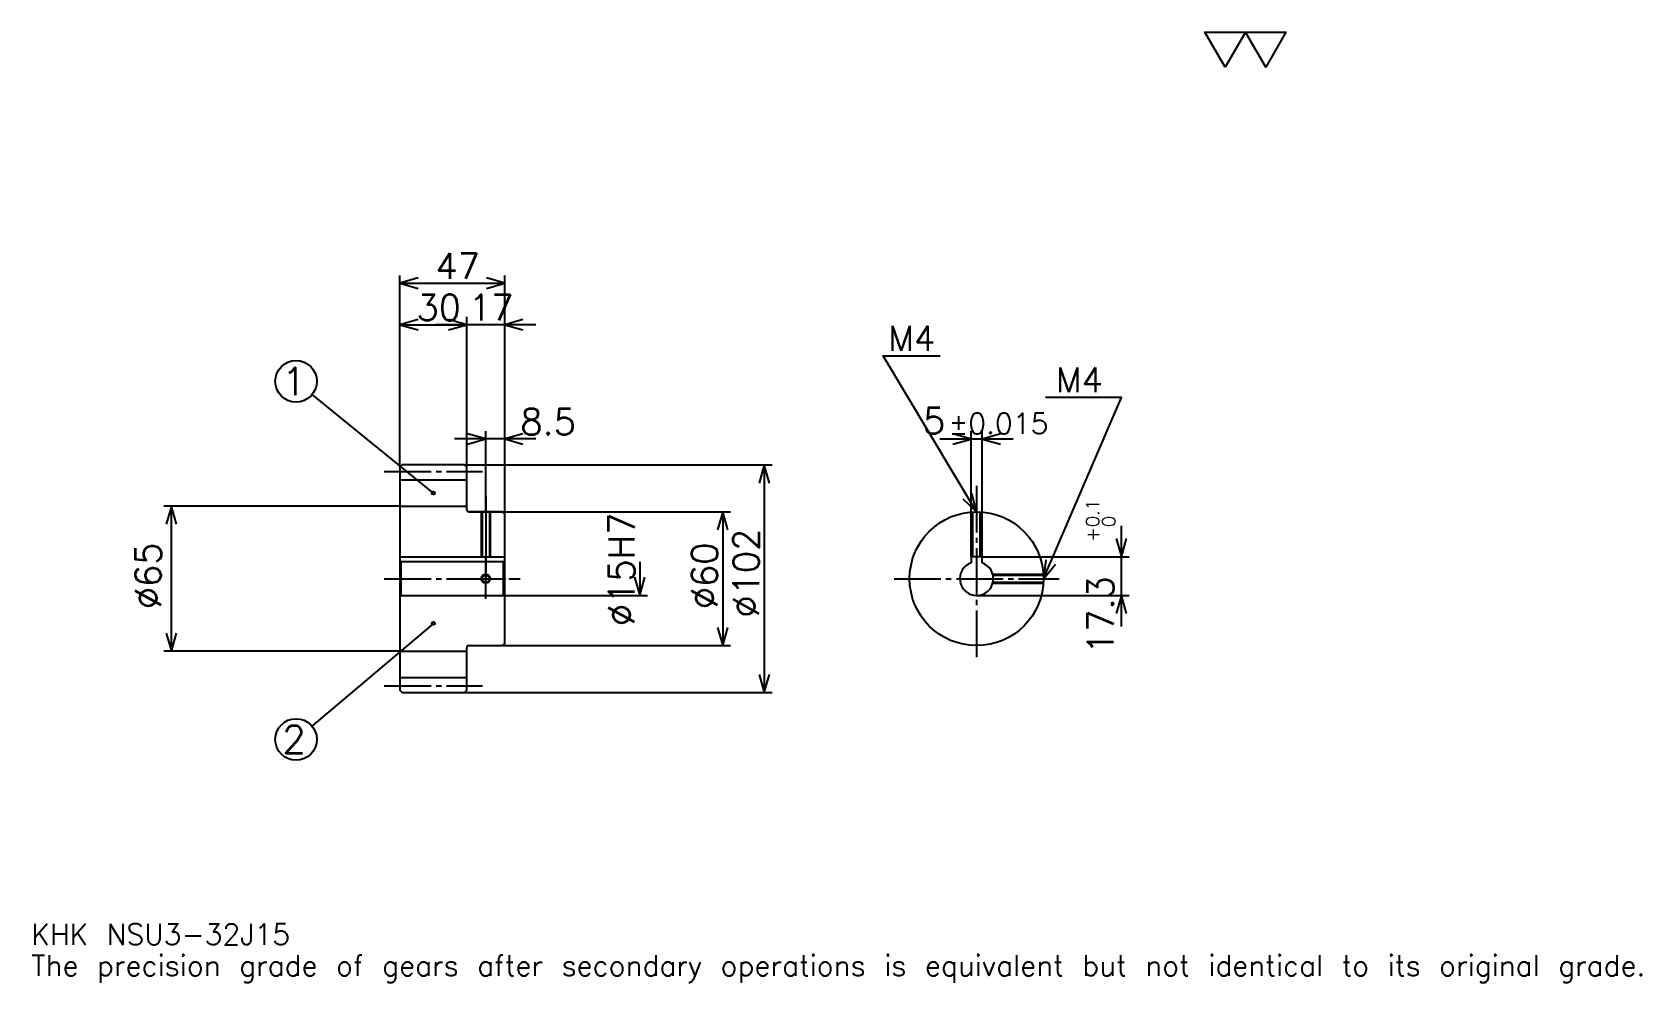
# Model space of a CAD drawing. Extents: x 24 to 745, y 9 to 434.
import ezdxf

# ---------------------------------------------------------------- set-up
doc = ezdxf.new("R2010")
doc.units = 0
doc.linetypes.add('DASHDOT', pattern=[27.913044, 20.934783, -2.326087, 2.326087, -2.326087])
doc.layers.get('0').update_dxf_attribs({"linetype": 'CONTINUOUS'})
doc.layers.add('DASHDOT', color=6, linetype='DASHDOT')
doc.styles.add('KANJI', font='TXT', dxfattribs={"bigfont": 'BIGFONT'})

msp = doc.modelspace()

# ---------------------------------------------------------------- linework, layer by layer
at = {"color": 5}
for p, q in [((188.413055, 240.57608), (188.413055, 325.478271)), ((235.413055, 240.57608), (235.413055, 325.478271)), ((188.413055, 321.989136), (235.413055, 321.989136)), ((188.413055, 303.380432), (218.413055, 303.380432)), ((249.369568, 303.380432), (204.456528, 303.380432)), ((218.413055, 240.57608), (218.413055, 306.869568)), ((203.413055, 227.95108), (149.109085, 272.126312)), ((226.913055, 240.57608), (226.913055, 255.695648)), ((444.347839, 199.376083), (444.347839, 255.630432)), ((449.347839, 199.376083), (449.347839, 255.630432)), ((249.369568, 252.206512), (212.956528, 252.206512)), ((463.304352, 252.141296), (430.391296, 252.141296)), ((188.413055, 239.57608), (188.413055, 240.57608)), ((217.413055, 240.57608), (235.413055, 240.57608)), ((218.413055, 239.57608), (218.413055, 240.57608)), ((226.913055, 219.57608), (226.913055, 240.57608)), ((226.913055, 219.57608), (226.913055, 240.57608)), ((235.413055, 240.57608), (355.206543, 240.57608)), ((235.413055, 218.57608), (235.413055, 240.57608)), ((351.717407, 240.57608), (351.717407, 138.57608)), ((188.413055, 222.07608), (82.576103, 222.07608)), ((86.065231, 157.07608), (86.065231, 222.07608)), ((219.413055, 219.57608), (235.413055, 219.57608)), ((235.413055, 219.57608), (336.597839, 219.57608)), ((333.108704, 219.57608), (333.108704, 159.57608)), ((511.739136, 168.119568), (511.739136, 213.332596)), ((295.891296, 197.07608), (295.891296, 182.07608)), ((449.347839, 199.376083), (515.228271, 199.376083)), ((235.413055, 182.07608), (299.380432, 182.07608)), ((446.847839, 182.07608), (515.228271, 182.07608)), ((203.413055, 169.57608), (148.996124, 123.56205)), ((219.413055, 159.57608), (235.413055, 159.57608)), ((235.413055, 159.57608), (336.597839, 159.57608)), ((188.413055, 157.07608), (82.576103, 157.07608)), ((217.413055, 138.57608), (235.413055, 138.57608)), ((235.413055, 138.57608), (355.206543, 138.57608))]:
    msp.add_line(p, q, dxfattribs=at)
at = {"color": 4}
for p, q in [((188.413055, 233.82608), (218.413055, 233.82608)), ((188.413055, 222.07608), (218.413055, 222.07608)), ((188.413055, 199.376083), (235.413055, 199.376083)), ((188.913055, 197.07608), (188.913055, 182.07608)), ((234.913055, 197.07608), (235.413055, 197.57608)), ((234.913055, 182.07608), (235.413055, 181.57608)), ((188.413055, 157.07608), (218.413055, 157.07608)), ((188.413055, 145.32608), (218.413055, 145.32608))]:
    msp.add_line(p, q, dxfattribs=at)
at = {"color": 7}
msp.add_lwpolyline([(558.260864, 418.695648), (549.189148, 434.419983), (585.476074, 434.419983), (576.404358, 418.695648), (567.332581, 434.419983), (558.260864, 418.695648)], dxfattribs=at)
at = {"color": 5}
for points in [[(196.554352, 324.315186), (188.413055, 321.989136), (196.554352, 319.663025)], [(227.271759, 319.663025), (235.413055, 321.989136), (227.271759, 324.315186)], [(196.554352, 305.706512), (188.413055, 303.380432), (196.554352, 301.054352)], [(210.271759, 301.054352), (218.413055, 303.380432), (210.271759, 305.706512)], [(210.271759, 301.054352), (218.413055, 303.380432), (210.271759, 305.706512)], [(243.554352, 305.706512), (235.413055, 303.380432), (243.554352, 301.054352)], [(446.847839, 219.57608), (404.978271, 289.358704), (430.565247, 289.358704)], [(476.847839, 189.57608), (511.739136, 270.75), (477.778259, 270.75)], [(218.771759, 249.880432), (226.913055, 252.206512), (218.771759, 254.532593)], [(243.554352, 254.532593), (235.413055, 252.206512), (243.554352, 249.880432)], [(436.206543, 249.815216), (444.347839, 252.141296), (436.206543, 254.467377)], [(457.489136, 254.467377), (449.347839, 252.141296), (457.489136, 249.815216)], [(354.043488, 232.434784), (351.717407, 240.57608), (349.391327, 232.434784)], [(440.664551, 225.360428), (446.847839, 219.57608), (444.653778, 227.753952)], [(88.391319, 213.934784), (86.065231, 222.07608), (83.739143, 213.934784)], [(335.434784, 211.434784), (333.108704, 219.57608), (330.782623, 211.434784)], [(509.413055, 207.51738), (511.739136, 199.376083), (514.065186, 207.51738)], [(477.925812, 197.974274), (476.847839, 189.57608), (482.19986, 196.137131)], [(293.565216, 190.217377), (295.891296, 182.07608), (298.217407, 190.217377)], [(514.065186, 173.934784), (511.739136, 182.07608), (509.413055, 173.934784)], [(330.782623, 167.717377), (333.108704, 159.57608), (335.434784, 167.717377)], [(83.739143, 165.217377), (86.065231, 157.07608), (88.391319, 165.217377)], [(349.391327, 146.717377), (351.717407, 138.57608), (354.043488, 146.717377)]]:
    msp.add_lwpolyline(points, dxfattribs=at)
at = {"color": 4}
for points in [[(218.413055, 220.57608), (218.413055, 239.57608), (217.413055, 240.57608), (189.413055, 240.57608), (188.413055, 239.57608), (188.413055, 181.57608)], [(219.413055, 159.57608), (234.413055, 159.57608), (235.413055, 160.57608), (235.413055, 218.57608), (234.413055, 219.57608), (219.413055, 219.57608)], [(224.913055, 219.57608), (224.913055, 199.376083)], [(225.29306, 219.57608), (225.29306, 199.376083)], [(228.533051, 219.57608), (228.533051, 199.376083)], [(228.913055, 219.57608), (228.913055, 199.376083)], [(444.847839, 199.376083), (444.847839, 219.509338)], [(445.227844, 199.376083), (445.227844, 219.532303)], [(448.467834, 199.376083), (448.467834, 219.532303)], [(448.847839, 199.376083), (448.847839, 219.509338)], [(188.413055, 181.57608), (188.913055, 182.07608), (234.913055, 182.07608), (234.913055, 197.07608), (188.913055, 197.07608), (188.413055, 197.57608)], [(449.347839, 196.647156), (449.347839, 199.376083), (444.347839, 199.376083), (444.347839, 196.647156)], [(454.076263, 191.57608), (476.781097, 191.57608)], [(454.076263, 187.57608), (476.781097, 187.57608)], [(454.170776, 191.196075), (476.804077, 191.196075)], [(454.170776, 187.956085), (476.804077, 187.956085)], [(188.413055, 181.57608), (188.413055, 139.57608), (189.413055, 138.57608), (217.413055, 138.57608), (218.413055, 139.57608), (218.413055, 158.57608)]]:
    msp.add_lwpolyline(points, dxfattribs=at)
at = {"color": 5}
for centre, radius in [((141.891312, 277.997803), 9.304348), ((203.413055, 227.95108), 0.697826), ((203.413055, 169.57608), 0.697826), ((141.891312, 117.554344), 9.304348)]:
    msp.add_circle(centre, radius, dxfattribs=at)
at = {"color": 4}
for centre, radius in [((446.847839, 189.57608), 30), ((226.913055, 189.57608), 1.62)]:
    msp.add_circle(centre, radius, dxfattribs=at)
at = {"color": 7}
msp.add_circle((226.913055, 189.57608), 2, dxfattribs=at)
at = {"color": 4}
for centre, radius, start, end in [((219.413055, 220.57608), 1, 180, 270), ((446.847839, 189.57608), 7.5, 109.471220943, 70.528779057), ((219.413055, 158.57608), 1, 90, 180)]:
    msp.add_arc(centre, radius, start, end, dxfattribs=at)
at = {"layer": 'DASHDOT', "color": 7}
for p, q in [((181.434799, 237.57608), (225.391312, 237.57608)), ((446.847839, 231.206512), (446.847839, 152.597824)), ((226.913055, 219.57608), (226.913055, 189.57608)), ((181.434799, 189.57608), (242.391312, 189.57608)), ((409.869568, 189.57608), (483.826111, 189.57608)), ((181.434799, 141.57608), (225.391312, 141.57608))]:
    msp.add_line(p, q, dxfattribs=at)
for points in [[(226.913055, 226.554337), (226.913055, 192.397827)], [(226.913055, 180.597824), (226.913055, 198.554337)], [(217.934799, 189.57608), (235.891312, 189.57608)]]:
    msp.add_lwpolyline(points, dxfattribs=at)

# ---------------------------------------------------------------- texts
at = {"color": 7, "style": 'KANJI'}
for s, height, p in [('47', 11.630435, (204.353271, 323.849976)), ('30', 11.630435, (195.853271, 305.241302)), ('17', 11.630435, (219.353271, 305.241302)), ('M4', 11.165218, (407.304382, 291.684784)), ('1', 12.405797, (135.688416, 271.794922)), ('M4', 11.165218, (482.43042, 273.07608)), ('8.5', 11.630435, (242.391312, 254.067383)), ('5', 11.630435, (422.840332, 254.467377)), ('%%p0.015', 9.304348, (434.353027, 254.467377)), ('2', 12.405797, (135.688416, 111.351448)), ('KHK NSU3-32J15', 9.304348, (23.26087, 25.586956)), ('The precision grade of gears after secondary operations is equivalent but not identical to its original grade.', 9.304348, (23.26087, 11.630435))]:
    msp.add_text(s, height=height, dxfattribs=at).set_placement(p)
for s, height, p in [('%%c15H7', 11.630435, (293.565216, 168.35054)), ('0.1', 5.815217, (501.736969, 212.687714)), ('0', 5.815217, (508.947845, 212.687714)), ('%%c102', 11.630435, (349.391327, 172.130432)), ('+', 5.815217, (501.736969, 206.174667)), ('%%c65', 11.630435, (81.413055, 175.910324)), ('%%c60', 11.630435, (330.782623, 175.910324)), ('17.3', 11.630435, (508.25, 155.833542))]:
    msp.add_text(s, height=height, rotation=90, dxfattribs=at).set_placement(p)

doc.saveas('drawing.dxf')
